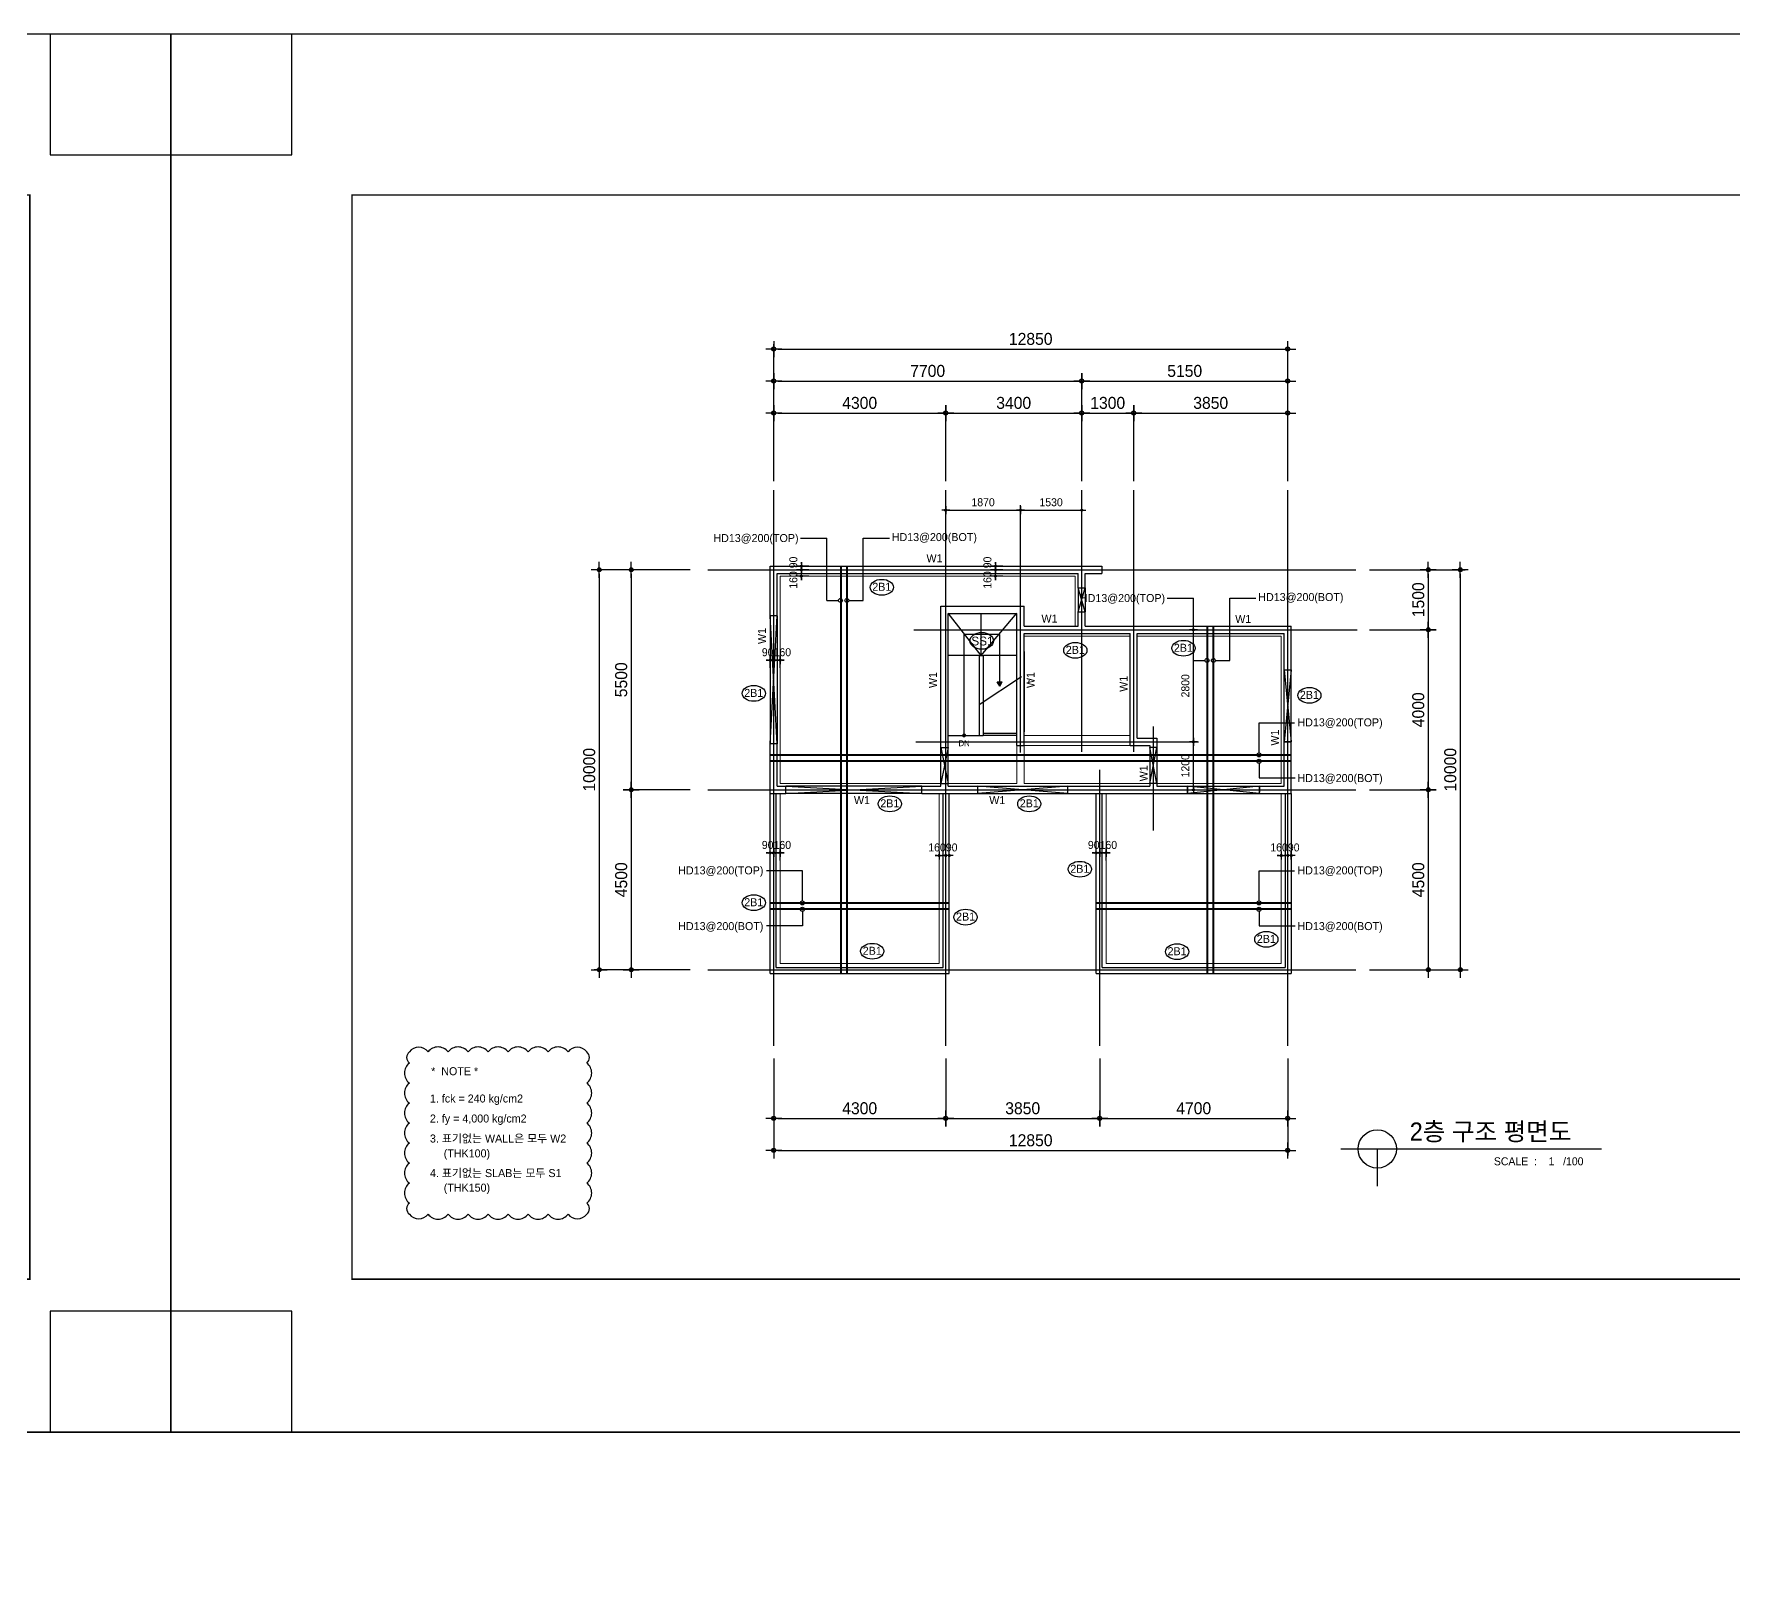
# Model space of a CAD drawing. Header units: millimetres. Extents: x 2237537 to 2823092, y 532110 to 734861.
# Drawn here: x 2398070 to 2440566, y 598528 to 636981 of the extents above; entities that cross this region are included whole.
import ezdxf
from ezdxf.enums import TextEntityAlignment as Align
from ezdxf.lldxf.tags import DXFTag

# ---------------------------------------------------------------- set-up
doc = ezdxf.new("R2010")
doc.units = ezdxf.units.MM
doc.header["$LTSCALE"] = 300
doc.header["$MEASUREMENT"] = 0
doc.layers.get('0').update_dxf_attribs({"lineweight": 0})
for name, color, linetype in [('2', 2, 'Continuous'), ('6', 6, 'Continuous'), ("A'_CWAL", 2, 'Continuous'), ('CEN', 1, 'CEN'), ('COL', 2, 'Continuous'), ('DIM', 7, 'Continuous'), ('ETC', 6, 'Continuous'), ('FORM', 4, 'Continuous'), ('TEX', 3, 'Continuous'), ('TOIL', 6, 'Continuous'), ('TOILET', 6, 'Continuous'), ('WAL', 3, 'Continuous'), ('WID', 4, 'Continuous')]:
    doc.layers.add(name, color=color, linetype=linetype)
doc.styles.add('울릉도', font='Expo M.ttf')
doc.styles.add('주열', font='Dotum.ttf')
doc.styles.add('휴먼세엑스포', font='Dotum.ttf')
tags = doc.linetypes.add('CEN', pattern=[62, 60, -1, 0, -1]).pattern_tags.tags
tags[10:11] = [DXFTag(74, 4), DXFTag(75, 0), DXFTag(340, '0'), DXFTag(46, 1.0), DXFTag(50, 0.0), DXFTag(44, 0.0), DXFTag(45, 0.0)]
tags[8:9] = [DXFTag(74, 4), DXFTag(75, 0), DXFTag(340, '0'), DXFTag(46, 1.0), DXFTag(50, 0.0), DXFTag(44, 0.0), DXFTag(45, 0.0)]
tags[6:7] = [DXFTag(74, 4), DXFTag(75, 0), DXFTag(340, '0'), DXFTag(46, 1.0), DXFTag(50, 0.0), DXFTag(44, 0.0), DXFTag(45, 0.0)]
tags[4:5] = [DXFTag(74, 4), DXFTag(75, 0), DXFTag(340, '0'), DXFTag(46, 1.0), DXFTag(50, 0.0), DXFTag(44, 0.0), DXFTag(45, 0.0)]
tags = doc.linetypes.add('HID', pattern=[2.3, 1.5, -0.8]).pattern_tags.tags
tags[6:7] = [DXFTag(74, 4), DXFTag(75, 0), DXFTag(340, '0'), DXFTag(46, 1.0), DXFTag(50, 0.0), DXFTag(44, 0.0), DXFTag(45, 0.0)]
tags[4:5] = [DXFTag(74, 4), DXFTag(75, 0), DXFTag(340, '0'), DXFTag(46, 1.0), DXFTag(50, 0.0), DXFTag(44, 0.0), DXFTag(45, 0.0)]
doc.dimstyles.new('CPDIM1', dxfattribs={"dimtxt": 3, "dimasz": 1, "dimexe": 1.25, "dimexo": 1, "dimgap": 1, "dimtad": 1, "dimdec": 0, "dimzin": 1, "dimdsep": 46, "dimtxsty": '휴먼세엑스포', "dimblk1": 'Z_DOT', "dimblk2": 'Z_DOT', "dimsah": 1, "dimcen": 2.5, "dimadec": 0, "dimazin": 0, "dimtfac": 1, "dimtdec": 0, "dimtix": 1, "dimtmove": 2, "dimatfit": 3, "dimldrblk": 'Z_DOT', "dimfxl": 1, "dimtolj": 1, "dimtzin": 1, "dimarcsym": 0})

# ---------------------------------------------------------------- blocks, each defined once
blk = doc.blocks.new('Z_DOT')
at = {"layer": 'DIM', "color": 7}
for p, q in [((-2, 0), (2, 0)), ((0, -2), (0, 2))]:
    blk.add_line(p, q, dxfattribs=at)
for radius in [0.5, 0.25]:
    blk.add_circle((0, 0), radius, dxfattribs=at)
blk = doc.blocks.new('*D256')
at = {"layer": 'DEFPOINTS', "color": 0}
for p in [(2424260, 628305), (2416560, 625705), (2424260, 625705)]:
    blk.add_point(p, dxfattribs=at)
at = {"layer": 'DIM', "color": 0, "lineweight": -2}
for p, q in [((2416560, 625805), (2416560, 628430)), ((2416660, 628305), (2424160, 628305)), ((2424260, 625805), (2424260, 628430))]:
    blk.add_line(p, q, dxfattribs=at)
at = {"layer": 'DIM', "color": 0, "lineweight": -2, "xscale": 100, "yscale": 100, "zscale": 100, "rotation": 180}
blk.add_blockref('Z_DOT', (2416560, 628305), dxfattribs=at)
at = {"layer": 'DIM', "color": 0, "lineweight": -2, "xscale": 100, "yscale": 100, "zscale": 100}
blk.add_blockref('Z_DOT', (2424260, 628305), dxfattribs=at)
at = {"layer": 'DIM', "color": 0, "insert": (2420410, 628556), "char_height": 300, "attachment_point": 5, "style": '휴먼세엑스포'}
blk.add_mtext('\\A1;7700', dxfattribs=at)
blk = doc.blocks.new('*D257')
at = {"layer": 'DEFPOINTS', "color": 0}
for p in [(2429410, 629105), (2416560, 625705), (2429410, 625705)]:
    blk.add_point(p, dxfattribs=at)
at = {"layer": 'DIM', "color": 0, "lineweight": -2}
for p, q in [((2416560, 625805), (2416560, 629230)), ((2416660, 629105), (2429310, 629105)), ((2429410, 625805), (2429410, 629230))]:
    blk.add_line(p, q, dxfattribs=at)
at = {"layer": 'DIM', "color": 0, "lineweight": -2, "xscale": 100, "yscale": 100, "zscale": 100, "rotation": 180}
blk.add_blockref('Z_DOT', (2416560, 629105), dxfattribs=at)
at = {"layer": 'DIM', "color": 0, "lineweight": -2, "xscale": 100, "yscale": 100, "zscale": 100}
blk.add_blockref('Z_DOT', (2429410, 629105), dxfattribs=at)
at = {"layer": 'DIM', "color": 0, "insert": (2422985, 629356), "char_height": 300, "attachment_point": 5, "style": '휴먼세엑스포'}
blk.add_mtext('\\A1;12850', dxfattribs=at)
blk = doc.blocks.new('*D258')
at = {"layer": 'DEFPOINTS', "color": 0}
for p in [(2414570, 623585), (2412199, 613585), (2414570, 613585)]:
    blk.add_point(p, dxfattribs=at)
at = {"layer": 'DIM', "color": 0, "lineweight": -2}
for p, q in [((2414470, 623585), (2412074, 623585)), ((2412199, 623485), (2412199, 613685)), ((2414470, 613585), (2412074, 613585))]:
    blk.add_line(p, q, dxfattribs=at)
at = {"layer": 'DIM', "color": 0, "lineweight": -2, "xscale": 100, "yscale": 100, "zscale": 100}
for p, rotation in [((2412199, 623585), 90), ((2412199, 613585), 270)]:
    blk.add_blockref('Z_DOT', p, dxfattribs=dict(at, rotation=rotation))
at = {"layer": 'DIM', "color": 0, "insert": (2411949, 618585), "char_height": 300, "attachment_point": 5, "rotation": 90, "style": '휴먼세엑스포'}
blk.add_mtext('\\A1;10000', dxfattribs=at)
blk = doc.blocks.new('*D259')
at = {"layer": 'DEFPOINTS', "color": 0}
for p in [(2414570, 623585), (2412999, 618085), (2414570, 618085)]:
    blk.add_point(p, dxfattribs=at)
at = {"layer": 'DIM', "color": 0, "lineweight": -2}
for p, q in [((2414470, 623585), (2412874, 623585)), ((2412999, 623485), (2412999, 618185)), ((2414470, 618085), (2412874, 618085))]:
    blk.add_line(p, q, dxfattribs=at)
at = {"layer": 'DIM', "color": 0, "lineweight": -2, "xscale": 100, "yscale": 100, "zscale": 100}
for p, rotation in [((2412999, 623585), 90), ((2412999, 618085), 270)]:
    blk.add_blockref('Z_DOT', p, dxfattribs=dict(at, rotation=rotation))
at = {"layer": 'DIM', "color": 0, "insert": (2412749, 620835), "char_height": 300, "attachment_point": 5, "rotation": 90, "style": '휴먼세엑스포'}
blk.add_mtext('\\A1;5500', dxfattribs=at)
blk = doc.blocks.new('*D260')
at = {"layer": 'DEFPOINTS', "color": 0}
for p in [(2429410, 628305), (2424260, 625705), (2429410, 625705)]:
    blk.add_point(p, dxfattribs=at)
at = {"layer": 'DIM', "color": 0, "lineweight": -2}
for p, q in [((2424260, 625805), (2424260, 628430)), ((2424360, 628305), (2429310, 628305)), ((2429410, 625805), (2429410, 628430))]:
    blk.add_line(p, q, dxfattribs=at)
at = {"layer": 'DIM', "color": 0, "lineweight": -2, "xscale": 100, "yscale": 100, "zscale": 100, "rotation": 180}
blk.add_blockref('Z_DOT', (2424260, 628305), dxfattribs=at)
at = {"layer": 'DIM', "color": 0, "lineweight": -2, "xscale": 100, "yscale": 100, "zscale": 100}
blk.add_blockref('Z_DOT', (2429410, 628305), dxfattribs=at)
at = {"layer": 'DIM', "color": 0, "insert": (2426835, 628556), "char_height": 300, "attachment_point": 5, "style": '휴먼세엑스포'}
blk.add_mtext('\\A1;5150', dxfattribs=at)
blk = doc.blocks.new('*D261')
at = {"layer": 'DEFPOINTS', "color": 0}
for p in [(2414570, 618085), (2412999, 613585), (2414570, 613585)]:
    blk.add_point(p, dxfattribs=at)
at = {"layer": 'DIM', "color": 0, "lineweight": -2}
for p, q in [((2414470, 618085), (2412874, 618085)), ((2412999, 617985), (2412999, 613685)), ((2414470, 613585), (2412874, 613585))]:
    blk.add_line(p, q, dxfattribs=at)
at = {"layer": 'DIM', "color": 0, "lineweight": -2, "xscale": 100, "yscale": 100, "zscale": 100}
for p, rotation in [((2412999, 618085), 90), ((2412999, 613585), 270)]:
    blk.add_blockref('Z_DOT', p, dxfattribs=dict(at, rotation=rotation))
at = {"layer": 'DIM', "color": 0, "insert": (2412749, 615835), "char_height": 300, "attachment_point": 5, "rotation": 90, "style": '휴먼세엑스포'}
blk.add_mtext('\\A1;4500', dxfattribs=at)
blk = doc.blocks.new('*D262')
at = {"layer": 'DEFPOINTS', "color": 0}
for p in [(2431353, 623585), (2431353, 613585), (2433724, 613585)]:
    blk.add_point(p, dxfattribs=at)
at = {"layer": 'DIM', "color": 0, "lineweight": -2}
for p, q in [((2431453, 623585), (2433849, 623585)), ((2433724, 623485), (2433724, 613685)), ((2431453, 613585), (2433849, 613585))]:
    blk.add_line(p, q, dxfattribs=at)
at = {"layer": 'DIM', "color": 0, "lineweight": -2, "xscale": 100, "yscale": 100, "zscale": 100}
for p, rotation in [((2433724, 623585), 90), ((2433724, 613585), 270)]:
    blk.add_blockref('Z_DOT', p, dxfattribs=dict(at, rotation=rotation))
at = {"layer": 'DIM', "color": 0, "insert": (2433474, 618585), "char_height": 300, "attachment_point": 5, "rotation": 90, "style": '휴먼세엑스포'}
blk.add_mtext('\\A1;10000', dxfattribs=at)
blk = doc.blocks.new('*D263')
at = {"layer": 'DEFPOINTS', "color": 0}
for p in [(2431353, 622085), (2431353, 618085), (2432924, 618085)]:
    blk.add_point(p, dxfattribs=at)
at = {"layer": 'DIM', "color": 0, "lineweight": -2}
for p, q in [((2431453, 622085), (2433049, 622085)), ((2432924, 621985), (2432924, 618185)), ((2431453, 618085), (2433049, 618085))]:
    blk.add_line(p, q, dxfattribs=at)
at = {"layer": 'DIM', "color": 0, "lineweight": -2, "xscale": 100, "yscale": 100, "zscale": 100}
for p, rotation in [((2432924, 622085), 90), ((2432924, 618085), 270)]:
    blk.add_blockref('Z_DOT', p, dxfattribs=dict(at, rotation=rotation))
at = {"layer": 'DIM', "color": 0, "insert": (2432674, 620085), "char_height": 300, "attachment_point": 5, "rotation": 90, "style": '휴먼세엑스포'}
blk.add_mtext('\\A1;4000', dxfattribs=at)
blk = doc.blocks.new('*D264')
at = {"layer": 'DEFPOINTS', "color": 0}
for p in [(2431353, 618085), (2431353, 613585), (2432924, 613585)]:
    blk.add_point(p, dxfattribs=at)
at = {"layer": 'DIM', "color": 0, "lineweight": -2}
for p, q in [((2431453, 618085), (2433049, 618085)), ((2432924, 617985), (2432924, 613685)), ((2431453, 613585), (2433049, 613585))]:
    blk.add_line(p, q, dxfattribs=at)
at = {"layer": 'DIM', "color": 0, "lineweight": -2, "xscale": 100, "yscale": 100, "zscale": 100}
for p, rotation in [((2432924, 618085), 90), ((2432924, 613585), 270)]:
    blk.add_blockref('Z_DOT', p, dxfattribs=dict(at, rotation=rotation))
at = {"layer": 'DIM', "color": 0, "insert": (2432674, 615835), "char_height": 300, "attachment_point": 5, "rotation": 90, "style": '휴먼세엑스포'}
blk.add_mtext('\\A1;4500', dxfattribs=at)
blk = doc.blocks.new('*D265')
at = {"layer": 'DEFPOINTS', "color": 0}
for p in [(2416560, 611464), (2420860, 611464), (2420860, 609870)]:
    blk.add_point(p, dxfattribs=at)
at = {"layer": 'DIM', "color": 0, "lineweight": -2}
for p, q in [((2416560, 611364), (2416560, 609745)), ((2420860, 611364), (2420860, 609745)), ((2416660, 609870), (2420760, 609870))]:
    blk.add_line(p, q, dxfattribs=at)
at = {"layer": 'DIM', "color": 0, "lineweight": -2, "xscale": 100, "yscale": 100, "zscale": 100, "rotation": 180}
blk.add_blockref('Z_DOT', (2416560, 609870), dxfattribs=at)
at = {"layer": 'DIM', "color": 0, "lineweight": -2, "xscale": 100, "yscale": 100, "zscale": 100}
blk.add_blockref('Z_DOT', (2420860, 609870), dxfattribs=at)
at = {"layer": 'DIM', "color": 0, "insert": (2418710, 610121), "char_height": 300, "attachment_point": 5, "style": '휴먼세엑스포'}
blk.add_mtext('\\A1;4300', dxfattribs=at)
blk = doc.blocks.new('*D266')
at = {"layer": 'DEFPOINTS', "color": 0}
for p in [(2420860, 611464), (2424710, 611464), (2424710, 609870)]:
    blk.add_point(p, dxfattribs=at)
at = {"layer": 'DIM', "color": 0, "lineweight": -2}
for p, q in [((2420860, 611364), (2420860, 609745)), ((2424710, 611364), (2424710, 609745)), ((2420960, 609870), (2424610, 609870))]:
    blk.add_line(p, q, dxfattribs=at)
at = {"layer": 'DIM', "color": 0, "lineweight": -2, "xscale": 100, "yscale": 100, "zscale": 100, "rotation": 180}
blk.add_blockref('Z_DOT', (2420860, 609870), dxfattribs=at)
at = {"layer": 'DIM', "color": 0, "lineweight": -2, "xscale": 100, "yscale": 100, "zscale": 100}
blk.add_blockref('Z_DOT', (2424710, 609870), dxfattribs=at)
at = {"layer": 'DIM', "color": 0, "insert": (2422785, 610121), "char_height": 300, "attachment_point": 5, "style": '휴먼세엑스포'}
blk.add_mtext('\\A1;3850', dxfattribs=at)
blk = doc.blocks.new('*D267')
at = {"layer": 'DEFPOINTS', "color": 0}
for p in [(2416560, 611464), (2429410, 611464), (2429410, 609070)]:
    blk.add_point(p, dxfattribs=at)
at = {"layer": 'DIM', "color": 0, "lineweight": -2}
for p, q in [((2416560, 611364), (2416560, 608945)), ((2429410, 611364), (2429410, 608945)), ((2416660, 609070), (2429310, 609070))]:
    blk.add_line(p, q, dxfattribs=at)
at = {"layer": 'DIM', "color": 0, "lineweight": -2, "xscale": 100, "yscale": 100, "zscale": 100, "rotation": 180}
blk.add_blockref('Z_DOT', (2416560, 609070), dxfattribs=at)
at = {"layer": 'DIM', "color": 0, "lineweight": -2, "xscale": 100, "yscale": 100, "zscale": 100}
blk.add_blockref('Z_DOT', (2429410, 609070), dxfattribs=at)
at = {"layer": 'DIM', "color": 0, "insert": (2422985, 609321), "char_height": 300, "attachment_point": 5, "style": '휴먼세엑스포'}
blk.add_mtext('\\A1;12850', dxfattribs=at)
blk = doc.blocks.new('*D268')
at = {"layer": 'DEFPOINTS', "color": 0}
for p in [(2424710, 611464), (2429410, 611464), (2429410, 609870)]:
    blk.add_point(p, dxfattribs=at)
at = {"layer": 'DIM', "color": 0, "lineweight": -2}
for p, q in [((2424710, 611364), (2424710, 609745)), ((2429410, 611364), (2429410, 609745)), ((2424810, 609870), (2429310, 609870))]:
    blk.add_line(p, q, dxfattribs=at)
at = {"layer": 'DIM', "color": 0, "lineweight": -2, "xscale": 100, "yscale": 100, "zscale": 100, "rotation": 180}
blk.add_blockref('Z_DOT', (2424710, 609870), dxfattribs=at)
at = {"layer": 'DIM', "color": 0, "lineweight": -2, "xscale": 100, "yscale": 100, "zscale": 100}
blk.add_blockref('Z_DOT', (2429410, 609870), dxfattribs=at)
at = {"layer": 'DIM', "color": 0, "insert": (2427060, 610121), "char_height": 300, "attachment_point": 5, "style": '휴먼세엑스포'}
blk.add_mtext('\\A1;4700', dxfattribs=at)
blk = doc.blocks.new('*D269')
at = {"layer": 'DEFPOINTS', "color": 0}
for p in [(2424260, 625073), (2422730, 624367), (2424260, 624367)]:
    blk.add_point(p, dxfattribs=at)
at = {"layer": 'DIM', "color": 0, "lineweight": -2}
for p, q in [((2422730, 624467), (2422730, 625198)), ((2424260, 624467), (2424260, 625198)), ((2422780, 625073), (2424210, 625073))]:
    blk.add_line(p, q, dxfattribs=at)
at = {"layer": 'DIM', "color": 0, "lineweight": -2, "xscale": 50, "yscale": 50, "zscale": 50, "rotation": 180}
blk.add_blockref('Z_DOT', (2422730, 625073), dxfattribs=at)
at = {"layer": 'DIM', "color": 0, "lineweight": -2, "xscale": 50, "yscale": 50, "zscale": 50}
blk.add_blockref('Z_DOT', (2424260, 625073), dxfattribs=at)
at = {"layer": 'DIM', "color": 0, "insert": (2423495, 625273), "char_height": 200, "attachment_point": 5, "style": '휴먼세엑스포'}
blk.add_mtext('\\A1;1530', dxfattribs=at)
blk = doc.blocks.new('*D270')
at = {"layer": 'DEFPOINTS', "color": 0}
for p in [(2422730, 625073), (2420860, 624367), (2422730, 624367)]:
    blk.add_point(p, dxfattribs=at)
at = {"layer": 'DIM', "color": 0, "lineweight": -2}
for p, q in [((2420860, 624467), (2420860, 625198)), ((2422730, 624467), (2422730, 625198)), ((2420910, 625073), (2422680, 625073))]:
    blk.add_line(p, q, dxfattribs=at)
at = {"layer": 'DIM', "color": 0, "lineweight": -2, "xscale": 50, "yscale": 50, "zscale": 50, "rotation": 180}
blk.add_blockref('Z_DOT', (2420860, 625073), dxfattribs=at)
at = {"layer": 'DIM', "color": 0, "lineweight": -2, "xscale": 50, "yscale": 50, "zscale": 50}
blk.add_blockref('Z_DOT', (2422730, 625073), dxfattribs=at)
at = {"layer": 'DIM', "color": 0, "insert": (2421795, 625273), "char_height": 200, "attachment_point": 5, "style": '휴먼세엑스포'}
blk.add_mtext('\\A1;1870', dxfattribs=at)
blk = doc.blocks.new('*D271')
at = {"layer": 'DEFPOINTS', "color": 0}
for p in [(2420860, 627505), (2416560, 625705), (2420860, 625705)]:
    blk.add_point(p, dxfattribs=at)
at = {"layer": 'DIM', "color": 0, "lineweight": -2}
for p, q in [((2416560, 625805), (2416560, 627630)), ((2416660, 627505), (2420760, 627505)), ((2420860, 625805), (2420860, 627630))]:
    blk.add_line(p, q, dxfattribs=at)
at = {"layer": 'DIM', "color": 0, "lineweight": -2, "xscale": 100, "yscale": 100, "zscale": 100, "rotation": 180}
blk.add_blockref('Z_DOT', (2416560, 627505), dxfattribs=at)
at = {"layer": 'DIM', "color": 0, "lineweight": -2, "xscale": 100, "yscale": 100, "zscale": 100}
blk.add_blockref('Z_DOT', (2420860, 627505), dxfattribs=at)
at = {"layer": 'DIM', "color": 0, "insert": (2418710, 627756), "char_height": 300, "attachment_point": 5, "style": '휴먼세엑스포'}
blk.add_mtext('\\A1;4300', dxfattribs=at)
blk = doc.blocks.new('*D272')
at = {"layer": 'DEFPOINTS', "color": 0}
for p in [(2426346, 622085), (2427051, 622085), (2426346, 619285)]:
    blk.add_point(p, dxfattribs=at)
at = {"layer": 'DIM', "color": 0, "lineweight": -2}
for p, q in [((2426446, 622085), (2427176, 622085)), ((2427051, 619335), (2427051, 622035)), ((2426446, 619285), (2427176, 619285))]:
    blk.add_line(p, q, dxfattribs=at)
at = {"layer": 'DIM', "color": 0, "lineweight": -2, "xscale": 50, "yscale": 50, "zscale": 50}
for p, rotation in [((2427051, 622085), 90), ((2427051, 619285), 270)]:
    blk.add_blockref('Z_DOT', p, dxfattribs=dict(at, rotation=rotation))
at = {"layer": 'DIM', "color": 0, "insert": (2426851, 620685), "char_height": 200, "attachment_point": 5, "rotation": 90, "style": '휴먼세엑스포'}
blk.add_mtext('\\A1;2800', dxfattribs=at)
blk = doc.blocks.new('*D273')
at = {"layer": 'DEFPOINTS', "color": 0}
for p in [(2426346, 619285), (2427051, 619285), (2426346, 618085)]:
    blk.add_point(p, dxfattribs=at)
at = {"layer": 'DIM', "color": 0, "lineweight": -2}
for p, q in [((2426446, 619285), (2427176, 619285)), ((2427051, 618135), (2427051, 619235)), ((2426446, 618085), (2427176, 618085))]:
    blk.add_line(p, q, dxfattribs=at)
at = {"layer": 'DIM', "color": 0, "lineweight": -2, "xscale": 50, "yscale": 50, "zscale": 50}
for p, rotation in [((2427051, 619285), 90), ((2427051, 618085), 270)]:
    blk.add_blockref('Z_DOT', p, dxfattribs=dict(at, rotation=rotation))
at = {"layer": 'DIM', "color": 0, "insert": (2426851, 618685), "char_height": 200, "attachment_point": 5, "rotation": 90, "style": '휴먼세엑스포'}
blk.add_mtext('\\A1;1200', dxfattribs=at)
blk = doc.blocks.new('*D274')
at = {"layer": 'DEFPOINTS', "color": 0}
for p in [(2424260, 627505), (2420860, 625705), (2424260, 625705)]:
    blk.add_point(p, dxfattribs=at)
at = {"layer": 'DIM', "color": 0, "lineweight": -2}
for p, q in [((2420860, 625805), (2420860, 627630)), ((2420960, 627505), (2424160, 627505)), ((2424260, 625805), (2424260, 627630))]:
    blk.add_line(p, q, dxfattribs=at)
at = {"layer": 'DIM', "color": 0, "lineweight": -2, "xscale": 100, "yscale": 100, "zscale": 100, "rotation": 180}
blk.add_blockref('Z_DOT', (2420860, 627505), dxfattribs=at)
at = {"layer": 'DIM', "color": 0, "lineweight": -2, "xscale": 100, "yscale": 100, "zscale": 100}
blk.add_blockref('Z_DOT', (2424260, 627505), dxfattribs=at)
at = {"layer": 'DIM', "color": 0, "insert": (2422560, 627756), "char_height": 300, "attachment_point": 5, "style": '휴먼세엑스포'}
blk.add_mtext('\\A1;3400', dxfattribs=at)
blk = doc.blocks.new('*D275')
at = {"layer": 'DEFPOINTS', "color": 0}
for p in [(2425560, 627505), (2424260, 625705), (2425560, 625705)]:
    blk.add_point(p, dxfattribs=at)
at = {"layer": 'DIM', "color": 0, "lineweight": -2}
for p, q in [((2424260, 625805), (2424260, 627630)), ((2424360, 627505), (2425460, 627505)), ((2425560, 625805), (2425560, 627630))]:
    blk.add_line(p, q, dxfattribs=at)
at = {"layer": 'DIM', "color": 0, "lineweight": -2, "xscale": 100, "yscale": 100, "zscale": 100, "rotation": 180}
blk.add_blockref('Z_DOT', (2424260, 627505), dxfattribs=at)
at = {"layer": 'DIM', "color": 0, "lineweight": -2, "xscale": 100, "yscale": 100, "zscale": 100}
blk.add_blockref('Z_DOT', (2425560, 627505), dxfattribs=at)
at = {"layer": 'DIM', "color": 0, "insert": (2424910, 627756), "char_height": 300, "attachment_point": 5, "style": '휴먼세엑스포'}
blk.add_mtext('\\A1;1300', dxfattribs=at)
blk = doc.blocks.new('*D276')
at = {"layer": 'DEFPOINTS', "color": 0}
for p in [(2429410, 627505), (2425560, 625705), (2429410, 625705)]:
    blk.add_point(p, dxfattribs=at)
at = {"layer": 'DIM', "color": 0, "lineweight": -2}
for p, q in [((2425560, 625805), (2425560, 627630)), ((2425660, 627505), (2429310, 627505)), ((2429410, 625805), (2429410, 627630))]:
    blk.add_line(p, q, dxfattribs=at)
at = {"layer": 'DIM', "color": 0, "lineweight": -2, "xscale": 100, "yscale": 100, "zscale": 100, "rotation": 180}
blk.add_blockref('Z_DOT', (2425560, 627505), dxfattribs=at)
at = {"layer": 'DIM', "color": 0, "lineweight": -2, "xscale": 100, "yscale": 100, "zscale": 100}
blk.add_blockref('Z_DOT', (2429410, 627505), dxfattribs=at)
at = {"layer": 'DIM', "color": 0, "insert": (2427485, 627756), "char_height": 300, "attachment_point": 5, "style": '휴먼세엑스포'}
blk.add_mtext('\\A1;3850', dxfattribs=at)
blk = doc.blocks.new('*D277')
at = {"layer": 'DEFPOINTS', "color": 0}
for p in [(2431353, 623585), (2431353, 622085), (2432924, 622085)]:
    blk.add_point(p, dxfattribs=at)
at = {"layer": 'DIM', "color": 0, "lineweight": -2}
for p, q in [((2431453, 623585), (2433049, 623585)), ((2432924, 623485), (2432924, 622185)), ((2431453, 622085), (2433049, 622085))]:
    blk.add_line(p, q, dxfattribs=at)
at = {"layer": 'DIM', "color": 0, "lineweight": -2, "xscale": 100, "yscale": 100, "zscale": 100}
for p, rotation in [((2432924, 623585), 90), ((2432924, 622085), 270)]:
    blk.add_blockref('Z_DOT', p, dxfattribs=dict(at, rotation=rotation))
at = {"layer": 'DIM', "color": 0, "insert": (2432674, 622835), "char_height": 300, "attachment_point": 5, "rotation": 90, "style": '휴먼세엑스포'}
blk.add_mtext('\\A1;1500', dxfattribs=at)
blk = doc.blocks.new('FORM')
at = {"layer": 'FORM', "flags": 128}
blk.add_lwpolyline([(162564, 26543), (159542, 26543), (159542, 23521), (162564, 23521), (162564, 58478), (159542, 58478), (159542, 55456), (162564, 55456), (162564, 58478), (115719, 58478), (115719, 55456), (118742, 55456), (118742, 58478), (115719, 58478), (115719, 23521), (118742, 23521), (118742, 26543), (115719, 26543), (115719, 23521), (162564, 23521)], dxfattribs=at)
at = {"layer": 'FORM', "const_width": 37.8}
blk.add_lwpolyline([(120245, 27347), (120245, 54452), (159038, 54452), (159038, 27347)], close=True, dxfattribs=at)

msp = doc.modelspace()

# ---------------------------------------------------------------- hatches: boundary and pattern name
at = {"layer": '6', "ltscale": 10000}
h = msp.add_hatch(color=256, dxfattribs=at)
h.paths.add_polyline_path([(2422209.7, 620673), (2422209.7, 620787.3), (2422273.7, 620787.3)])
h.paths.add_polyline_path([(2422145.6, 620787.3), (2422209.7, 620787.3), (2422209.7, 620673)])

# ---------------------------------------------------------------- linework, layer by layer
at = {"linetype": 'HID', "ltscale": 0.3}
for p, q in [((2416719.7, 623424.7), (2424099.7, 623424.7)), ((2416719.7, 618244.7), (2416719.7, 623424.7)), ((2424099.7, 622174.7), (2424099.7, 623424.7)), ((2422819.7, 621924.7), (2425469.7, 621924.7)), ((2425649.7, 621924.7), (2429249.7, 621924.7)), ((2429249.7, 618244.7), (2429249.7, 621924.7)), ((2422639.7, 619194.7), (2422639.7, 618244.7)), ((2425469.7, 619444.7), (2422819.7, 619444.7)), ((2422819.7, 619194.7), (2422819.7, 618244.7)), ((2425469.7, 619194.7), (2422819.7, 619194.7)), ((2416719.7, 618244.7), (2422639.7, 618244.7)), ((2416719.7, 613744.7), (2416719.7, 617994.7)), ((2420699.7, 613744.7), (2420699.7, 617994.7)), ((2422819.7, 618244.7), (2429249.7, 618244.7)), ((2424869.7, 613744.7), (2424869.7, 617994.7)), ((2429249.7, 613744.7), (2429249.7, 617994.7)), ((2416719.7, 613744.7), (2420699.7, 613744.7)), ((2424869.7, 613744.7), (2429249.7, 613744.7))]:
    msp.add_line(p, q, dxfattribs=at)
at = {"ltscale": 10000, "const_width": 50}
msp.add_lwpolyline([(2421344.7, 619444.7, -1), (2421294.7, 619444.7, -1)], format="xyb", close=True, dxfattribs=at)
at = {"layer": '2'}
for p, q in [((2424759.7, 623674.7), (2424759.7, 623494.7)), ((2430735.6, 609105.3), (2437251.3, 609105.3)), ((2431647.1, 609105.3), (2431647.1, 608173.8))]:
    msp.add_line(p, q, dxfattribs=at)
msp.add_circle((2431647.1, 609105.3), 479.1, dxfattribs=at)
at = {"layer": '6'}
for p, q in [((2424169.7, 623134.7), (2424169.7, 622534.7)), ((2424169.7, 622534.7), (2424349.7, 623134.7)), ((2424349.7, 622534.7), (2424169.7, 623134.7)), ((2424349.7, 623134.7), (2424349.7, 622534.7)), ((2416649.7, 619234.7), (2416469.7, 622434.7)), ((2416469.7, 622434.7), (2416469.7, 619234.7)), ((2416469.7, 619234.7), (2416649.7, 622434.7)), ((2416649.7, 622434.7), (2416649.7, 619234.7)), ((2421749.7, 621444.7), (2420919.7, 622500.2)), ((2421749.7, 621444.7), (2422639.7, 622498.4)), ((2429319.7, 619284.7), (2429319.7, 621084.7)), ((2429319.7, 621084.7), (2429499.7, 619284.7)), ((2429499.7, 621084.7), (2429319.7, 619284.7)), ((2429499.7, 619284.7), (2429499.7, 621084.7)), ((2420739.7, 618244.2), (2420739.7, 619144.2)), ((2420739.7, 619144.2), (2420919.7, 618244.2)), ((2420919.7, 619144.2), (2420739.7, 618244.2)), ((2420919.7, 618244.2), (2420919.7, 619144.2)), ((2425959.7, 619144.2), (2425959.7, 618244.2)), ((2425959.7, 618244.2), (2426139.7, 619144.2)), ((2426139.7, 618244.2), (2425959.7, 619144.2)), ((2426139.7, 619144.2), (2426139.7, 618244.2)), ((2420259.7, 618174.7), (2416859.7, 618174.7)), ((2416859.7, 618174.7), (2420259.7, 617994.7)), ((2416859.7, 617994.7), (2420259.7, 618174.7)), ((2420259.7, 617994.7), (2416859.7, 617994.7)), ((2421659.7, 618174.7), (2423909.7, 618174.7)), ((2423909.7, 618174.7), (2421659.7, 617994.7)), ((2423909.7, 617994.7), (2421659.7, 618174.7)), ((2421659.7, 617994.7), (2423909.7, 617994.7)), ((2426904.7, 618174.7), (2428704.7, 618174.7)), ((2428704.7, 618174.7), (2426904.7, 617994.7)), ((2428704.7, 617994.7), (2426904.7, 618174.7)), ((2426904.7, 617994.7), (2428704.7, 617994.7))]:
    msp.add_line(p, q, dxfattribs=at)
at = {"layer": '6', "ltscale": 10000}
for p, q in [((2421749.7, 621444.7), (2421749.7, 622474.7)), ((2421319.7, 619444.7), (2421319.7, 621969.7)), ((2422209.7, 621969.7), (2421319.7, 621969.7)), ((2422209.7, 620673), (2422209.7, 621969.7)), ((2421699.7, 621444.7), (2420919.7, 621444.7)), ((2422639.7, 621444.7), (2421799.7, 621444.7)), ((2421699.7, 620216.9), (2422757.8, 620920.2)), ((2422209.7, 620673), (2422145.6, 620787.3)), ((2422145.6, 620787.3), (2422273.7, 620787.3)), ((2422209.7, 620673), (2422273.7, 620787.3)), ((2420939.7, 619444.7), (2421699.7, 619444.7)), ((2422639.7, 619494.7), (2421799.7, 619494.7)), ((2422639.7, 619444.7), (2421799.7, 619444.7))]:
    msp.add_line(p, q, dxfattribs=at)
at = {"layer": '6'}
msp.add_ellipse((2421759.9, 621809.5), major_axis=(-291.2, 0), ratio=0.7209302, dxfattribs=at)
at = {"layer": "A'_CWAL"}
for p, q in [((2416469.7, 623674.7), (2424759.7, 623674.7)), ((2416469.7, 622434.7), (2416469.7, 623674.7)), ((2416649.7, 623494.7), (2424169.7, 623494.7)), ((2416649.7, 622434.7), (2416649.7, 623494.7)), ((2424169.7, 623134.7), (2424169.7, 623494.7)), ((2424349.7, 623494.7), (2424759.7, 623494.7)), ((2424349.7, 623134.7), (2424349.7, 623494.7)), ((2424169.7, 623134.7), (2424349.7, 623134.7)), ((2420739.7, 619144.2), (2420739.7, 622674.7)), ((2420739.7, 622674.7), (2422819.7, 622674.7)), ((2422819.7, 622174.7), (2422819.7, 622674.7)), ((2416649.7, 622434.7), (2416469.7, 622434.7)), ((2420919.7, 622494.7), (2422639.7, 622494.7)), ((2420919.7, 619144.2), (2420919.7, 622494.7)), ((2422639.7, 619194.7), (2422639.7, 622494.7)), ((2422819.7, 622174.7), (2424169.7, 622174.7)), ((2424169.7, 622534.7), (2424349.7, 622534.7)), ((2424169.7, 622174.7), (2424169.7, 622534.7)), ((2424349.7, 622174.7), (2424349.7, 622534.7)), ((2424349.7, 622174.7), (2429499.7, 622174.7)), ((2429499.7, 621084.7), (2429499.7, 622174.7)), ((2422819.7, 621994.7), (2425469.7, 621994.7)), ((2422819.7, 619194.7), (2422819.7, 621994.7)), ((2425469.7, 619194.7), (2425469.7, 621994.7)), ((2425649.7, 619374.7), (2425649.7, 621994.7)), ((2425649.7, 621994.7), (2429319.7, 621994.7)), ((2429319.7, 621084.7), (2429319.7, 621994.7)), ((2421699.7, 621444.7), (2421699.7, 619444.7)), ((2421699.7, 621444.7), (2421799.7, 621444.7)), ((2421799.7, 621444.7), (2421799.7, 619444.7)), ((2422819.7, 621544.7), (2422819.7, 619534.7)), ((2422819.7, 619444.7), (2422819.7, 621544.7)), ((2429319.7, 621084.7), (2429499.7, 621084.7)), ((2416469.7, 617994.7), (2416469.7, 619234.7)), ((2416649.7, 619234.7), (2416469.7, 619234.7)), ((2416649.7, 618174.7), (2416649.7, 619234.7)), ((2421699.7, 619444.7), (2421799.7, 619444.7)), ((2422639.7, 619194.7), (2422819.7, 619194.7)), ((2425469.7, 619194.7), (2425959.7, 619194.7)), ((2425649.7, 619374.7), (2426139.7, 619374.7)), ((2425959.7, 619194.7), (2425959.7, 619144.2)), ((2426139.7, 619374.7), (2426139.7, 619144.2)), ((2429319.7, 618174.7), (2429319.7, 619284.7)), ((2429499.7, 619284.7), (2429319.7, 619284.7)), ((2429499.7, 617994.7), (2429499.7, 619284.7)), ((2416469.7, 617994.7), (2416859.7, 617994.7)), ((2416649.7, 618174.7), (2416859.7, 618174.7)), ((2416859.7, 617994.7), (2416859.7, 618174.7)), ((2420259.7, 617994.7), (2420259.7, 618174.7)), ((2420259.7, 618174.7), (2420739.7, 618174.7)), ((2420259.7, 617994.7), (2421659.7, 617994.7)), ((2420739.7, 618174.7), (2420739.7, 618244.2)), ((2420919.7, 618174.7), (2420919.7, 618244.2)), ((2420919.7, 618174.7), (2421659.7, 618174.7)), ((2421659.7, 617994.7), (2421659.7, 618174.7)), ((2423909.7, 617994.7), (2423909.7, 618174.7)), ((2423909.7, 618174.7), (2425959.7, 618174.7)), ((2423909.7, 617994.7), (2426904.7, 617994.7)), ((2425959.7, 618244.2), (2425959.7, 618174.7)), ((2426139.7, 618244.2), (2426139.7, 618174.7)), ((2426139.7, 618174.7), (2426904.7, 618174.7)), ((2426904.7, 617974.7), (2426904.7, 618174.7)), ((2428704.7, 617994.7), (2428704.7, 618174.7)), ((2428704.7, 618174.7), (2429319.7, 618174.7)), ((2428704.7, 617994.7), (2429499.7, 617994.7))]:
    msp.add_line(p, q, dxfattribs=at)
at = {"layer": 'CEN'}
for p, q in [((2416559.7, 611683.4), (2416559.7, 625576.9)), ((2420859.7, 617554.8), (2420859.7, 625576.9)), ((2424259.7, 619030.1), (2424259.7, 625576.9)), ((2424259.7, 621777.8), (2424259.7, 625576.9)), ((2425559.7, 619030.1), (2425559.7, 625576.9)), ((2429409.7, 611683.4), (2429409.7, 625576.9)), ((2422729.7, 619021.2), (2422729.7, 624467.5)), ((2414913.4, 623584.7), (2431111.7, 623584.7)), ((2420059.2, 622084.7), (2431147.5, 622084.7)), ((2426049.7, 619664.7), (2426049.7, 617067.8)), ((2420112.1, 619284.7), (2426587.1, 619284.7)), ((2420859.7, 611683.4), (2420859.7, 618579.9)), ((2424709.7, 611683.4), (2424709.7, 618579.9)), ((2414913.4, 618084.7), (2431111.7, 618084.7)), ((2414913.4, 613584.7), (2431111.7, 613584.7))]:
    msp.add_line(p, q, dxfattribs=at)
at = {"layer": 'COL', "ltscale": 10000}
for p, q in [((2420739.7, 619144.2), (2420919.7, 619144.2)), ((2426139.7, 619144.2), (2425959.7, 619144.2)), ((2420739.7, 618244.2), (2420919.7, 618244.2)), ((2426139.7, 618244.2), (2425959.7, 618244.2))]:
    msp.add_line(p, q, dxfattribs=at)
at = {"layer": 'COL', "const_width": 50}
for points in [[(2418239.4, 613494.7), (2418239.4, 623674.7)], [(2427402.4, 613494.7), (2427402.4, 622174.7)], [(2416469.7, 618957.9), (2429499.7, 618957.9)], [(2416469.7, 615256.9), (2420949.7, 615256.9)], [(2424619.7, 615256.9), (2429499.7, 615256.9)]]:
    msp.add_lwpolyline(points, dxfattribs=at)
at = {"layer": 'COL', "linetype": 'HID', "const_width": 50}
for points in [[(2418389.4, 613494.7), (2418389.4, 623674.7)], [(2427552.4, 613494.7), (2427552.4, 622174.7)], [(2416469.7, 618807.9), (2429499.7, 618807.9)], [(2416469.7, 615106.9), (2420949.7, 615106.9)], [(2424619.7, 615106.9), (2429499.7, 615106.9)]]:
    msp.add_lwpolyline(points, dxfattribs=at)
at = {"layer": 'DIM'}
for p, q in [((2417438, 623674.7), (2417127, 623674.7)), ((2417438, 623584.7), (2417127, 623584.7)), ((2417438, 623584.7), (2417127, 623584.7)), ((2417438, 623424.7), (2417127, 623424.7)), ((2417252, 623724.7), (2417252, 623774.7)), ((2417252, 623634.7), (2417252, 623684.7)), ((2417252, 623584.7), (2417252, 623674.7)), ((2417252, 623424.7), (2417252, 623584.7)), ((2417252, 623534.7), (2417252, 623484.7)), ((2422290, 623674.7), (2421979, 623674.7)), ((2422290, 623584.7), (2421979, 623584.7)), ((2422290, 623584.7), (2421979, 623584.7)), ((2422290, 623424.7), (2421979, 623424.7)), ((2422104, 623724.7), (2422104, 623774.7)), ((2422104, 623634.7), (2422104, 623684.7)), ((2422104, 623584.7), (2422104, 623674.7)), ((2422104, 623424.7), (2422104, 623584.7)), ((2422104, 623534.7), (2422104, 623484.7)), ((2417252, 623374.7), (2417252, 623324.7)), ((2422104, 623374.7), (2422104, 623324.7)), ((2416419.7, 621322.7), (2416369.7, 621322.7)), ((2416509.7, 621322.7), (2416459.7, 621322.7)), ((2416469.7, 621136.7), (2416469.7, 621447.7)), ((2416469.7, 621322.7), (2416559.7, 621322.7)), ((2416559.7, 621136.7), (2416559.7, 621447.7)), ((2416559.7, 621136.7), (2416559.7, 621447.7)), ((2416559.7, 621322.7), (2416719.7, 621322.7)), ((2416609.7, 621322.7), (2416659.7, 621322.7)), ((2416719.7, 621136.7), (2416719.7, 621447.7)), ((2416769.7, 621322.7), (2416819.7, 621322.7)), ((2416469.7, 616318.7), (2416469.7, 616629.7)), ((2416559.7, 616318.7), (2416559.7, 616629.7)), ((2416559.7, 616318.7), (2416559.7, 616629.7)), ((2416719.7, 616318.7), (2416719.7, 616629.7)), ((2424619.7, 616318.7), (2424619.7, 616629.7)), ((2424709.7, 616318.7), (2424709.7, 616629.7)), ((2424709.7, 616318.7), (2424709.7, 616629.7)), ((2424869.7, 616318.7), (2424869.7, 616629.7)), ((2416419.7, 616504.7), (2416369.7, 616504.7)), ((2416509.7, 616504.7), (2416459.7, 616504.7)), ((2416469.7, 616504.7), (2416559.7, 616504.7)), ((2416559.7, 616504.7), (2416719.7, 616504.7)), ((2416609.7, 616504.7), (2416659.7, 616504.7)), ((2416769.7, 616504.7), (2416819.7, 616504.7)), ((2420649.7, 616442.3), (2420599.7, 616442.3)), ((2424569.7, 616504.7), (2424519.7, 616504.7)), ((2424659.7, 616504.7), (2424609.7, 616504.7)), ((2424619.7, 616504.7), (2424709.7, 616504.7)), ((2424709.7, 616504.7), (2424869.7, 616504.7)), ((2424759.7, 616504.7), (2424809.7, 616504.7)), ((2424919.7, 616504.7), (2424969.7, 616504.7)), ((2429199.7, 616442.3), (2429149.7, 616442.3))]:
    msp.add_line(p, q, dxfattribs=at)
at = {"layer": 'ETC'}
for p, q in [((2417231.3, 624375.2), (2417889.5, 624375.2)), ((2417889.5, 622817.9), (2417889.5, 624375.2)), ((2418799.5, 622817.9), (2418799.5, 624375.2)), ((2418799.5, 624375.2), (2419451.6, 624375.2)), ((2417889.5, 622817.9), (2418179.5, 622817.9)), ((2418439.5, 622817.9), (2418799.5, 622817.9)), ((2426394.3, 622875.2), (2427052.5, 622875.2)), ((2427052.5, 621317.9), (2427052.5, 622875.2)), ((2427962.5, 621317.9), (2427962.5, 622875.2)), ((2427962.5, 622875.2), (2428614.6, 622875.2)), ((2427052.5, 621317.9), (2427342.5, 621317.9)), ((2427602.5, 621317.9), (2427962.5, 621317.9)), ((2428693.1, 619007.9), (2428693.1, 619761.9)), ((2428693.1, 619761.9), (2429583, 619761.9)), ((2428693.1, 618747.9), (2428693.1, 618387.9)), ((2428693.1, 618387.9), (2429593, 618387.9)), ((2417276.3, 616060.9), (2416376.3, 616060.9)), ((2417276.3, 615306.9), (2417276.3, 616060.9)), ((2428693.1, 615306.9), (2428693.1, 616060.9)), ((2428693.1, 616060.9), (2429583, 616060.9)), ((2417276.3, 615046.9), (2417276.3, 614686.9)), ((2428693.1, 615046.9), (2428693.1, 614686.9)), ((2417276.3, 614686.9), (2416376.3, 614686.9)), ((2428693.1, 614686.9), (2429593, 614686.9))]:
    msp.add_line(p, q, dxfattribs=at)
msp.add_lwpolyline([(2407453.7, 607475.6, 0.5), (2407919.9, 607475.6, 0.5), (2408419.9, 607475.6, 0.5), (2408919.9, 607475.6, 0.5), (2409419.9, 607475.6, 0.5), (2409919.9, 607475.6, 0.5), (2410419.9, 607475.6, 0.5), (2410919.9, 607475.6, 0.5), (2411419.9, 607475.6, 0.5), (2411886, 607475.6, 0.5), (2411886, 607475.6, 0.5), (2411886, 607753, 0.5), (2411886, 608253, 0.5), (2411886, 608753, 0.5), (2411886, 609253, 0.5), (2411886, 609753, 0.5), (2411886, 610253, 0.5), (2411886, 610753, 0.5), (2411886, 611253, 0.5), (2411886, 611530.3, 0.5), (2411886, 611530.3, 0.5), (2411419.9, 611530.3, 0.5), (2410919.9, 611530.3, 0.5), (2410419.9, 611530.3, 0.5), (2409919.9, 611530.3, 0.5), (2409419.9, 611530.3, 0.5), (2408919.9, 611530.3, 0.5), (2408419.9, 611530.3, 0.5), (2407919.9, 611530.3, 0.5), (2407453.7, 611530.3, 0.5), (2407453.7, 611530.3, 0.5), (2407453.7, 611253, 0.5), (2407453.7, 610753, 0.5), (2407453.7, 610253, 0.5), (2407453.7, 609753, 0.5), (2407453.7, 609253, 0.5), (2407453.7, 608753, 0.5), (2407453.7, 608253, 0.5), (2407453.7, 607753, 0.5), (2407453.7, 607475.6, 0.5)], format="xyb", close=True, dxfattribs=at)
for centre in [(2418229.5, 622817.9), (2418389.5, 622817.9), (2427392.5, 621317.9), (2427552.5, 621317.9), (2428693.1, 618957.9), (2428693.1, 618797.9), (2417276.3, 615256.9), (2417276.3, 615096.9), (2428693.1, 615256.9), (2428693.1, 615096.9)]:
    msp.add_circle(centre, 50, dxfattribs=at)
at = {"layer": 'TOILET', "ltscale": 20}
msp.add_line((2422940.1, 620788.3), (2422940.1, 620803.9), dxfattribs=at)
msp.add_arc((2422950.1, 620803.9), 10, 90, 180, dxfattribs=at)
at = {"layer": 'WAL'}
for p, q in [((2429319.7, 619284.7), (2429469.7, 619284.7)), ((2426904.7, 618174.7), (2426904.7, 618024.7)), ((2428704.7, 618174.7), (2428704.7, 618024.7))]:
    msp.add_line(p, q, dxfattribs=at)
at = {"layer": 'WID'}
for p, q in [((2416469.7, 613494.7), (2416469.7, 617994.7)), ((2416619.7, 613644.7), (2416619.7, 617994.7)), ((2420799.7, 613644.7), (2420799.7, 617994.7)), ((2420949.7, 613494.7), (2420949.7, 617994.7)), ((2424619.7, 613494.7), (2424619.7, 617994.7)), ((2424769.7, 613644.7), (2424769.7, 617994.7)), ((2429349.7, 617994.7), (2429349.7, 613644.7)), ((2429499.7, 617994.7), (2429499.7, 613494.7)), ((2416619.7, 613644.7), (2420799.7, 613644.7)), ((2424769.7, 613644.7), (2429349.7, 613644.7)), ((2416469.7, 613494.7), (2420949.7, 613494.7)), ((2424619.7, 613494.7), (2429499.7, 613494.7))]:
    msp.add_line(p, q, dxfattribs=at)
for centre in [(2419263, 623148.4), (2424100, 621571.4), (2426802, 621623.4), (2416062, 620494.9), (2429951, 620446.4), (2419463, 617733.9), (2422949, 617733.9), (2424213, 616098.4), (2416062, 615261.9), (2421357, 614901.9), (2428875, 614345.9), (2419024, 614047.9), (2426644, 614036.9)]:
    msp.add_ellipse(centre, major_axis=(-290, 0), ratio=0.6810345, dxfattribs=at)

# ---------------------------------------------------------------- block references
for p in [(2238928.4, 578502.8), (2285772.9, 578502.8)]:
    msp.add_blockref('FORM', p)
at = {"xscale": 2, "yscale": 2, "zscale": 2}
msp.add_blockref('FORM', (2123209.1, 485067.7), dxfattribs=at)
at = {"layer": 'DIM', "yscale": 50, "zscale": 50}
for p, xscale, rotation in [((2417252, 623674.7), 50, 270), ((2417252, 623584.7), 50, 270), ((2417252, 623584.7), 50, 90), ((2417252, 623424.7), 50, 90), ((2422104, 623674.7), 50, 270), ((2422104, 623584.7), 50, 270), ((2422104, 623584.7), 50, 90), ((2422104, 623424.7), 50, 90), ((2416559.7, 621322.7), 50, 180), ((2416719.7, 621322.7), 50, 180), ((2416559.7, 616504.7), 50, 180), ((2416719.7, 616504.7), 50, 180), ((2420699.7, 616442.3), -50, 180), ((2424709.7, 616504.7), 50, 180), ((2424869.7, 616504.7), 50, 180), ((2429249.7, 616442.3), -50, 180)]:
    msp.add_blockref('Z_DOT', p, dxfattribs=dict(at, xscale=xscale, rotation=rotation))
for p, xscale in [((2416469.7, 621322.7), 50), ((2416559.7, 621322.7), 50), ((2416469.7, 616504.7), 50), ((2416559.7, 616504.7), 50), ((2420859.7, 616442.3), -50), ((2420949.7, 616442.3), -50), ((2424619.7, 616504.7), 50), ((2424709.7, 616504.7), 50), ((2429409.7, 616442.3), -50), ((2429499.7, 616442.3), -50)]:
    msp.add_blockref('Z_DOT', p, dxfattribs=dict(at, xscale=xscale))

# ---------------------------------------------------------------- texts
at = {"layer": '2', "style": '휴먼세엑스포'}
for s, height, p in [('2층 구조 평면도', 450, (2432458.6, 609541.5)), ('SCALE  :    1   /100', 200, (2434563.2, 608796.4))]:
    msp.add_text(s, height=height, dxfattribs=at).set_placement(p, align=Align.MIDDLE_LEFT)
at = {"layer": 'DIM', "char_height": 200, "attachment_point": 5, "rotation": 90, "style": '휴먼세엑스포'}
for s, insert in [('\\A1;90', (2417051.9, 623768.7)), ('\\A1;90', (2421903.9, 623768.7)), ('\\A1;160', (2417051.9, 623330.7)), ('\\A1;160', (2421903.9, 623330.7))]:
    msp.add_mtext(s, dxfattribs=dict(at, insert=insert))
at = {"layer": 'DIM', "char_height": 200, "attachment_point": 5, "style": '휴먼세엑스포'}
for s, insert in [('\\A1;90', (2416409.7, 621522.9)), ('\\A1;160', (2416776.6, 621522.9)), ('\\A1;90', (2416409.7, 616704.9)), ('\\A1;160', (2416776.6, 616704.9)), ('\\A1;160', (2420642.8, 616642.4)), ('\\A1;90', (2421009.7, 616642.4)), ('\\A1;90', (2424559.7, 616704.9)), ('\\A1;160', (2424926.6, 616704.9)), ('\\A1;160', (2429192.8, 616642.4)), ('\\A1;90', (2429559.7, 616642.4))]:
    msp.add_mtext(s, dxfattribs=dict(at, insert=insert))
at = {"layer": 'TEX'}
for s, height, style, p in [('HD13@200(TOP)', 200, '울릉도', (2415051.9, 624278.8)), ('HD13@200(BOT)', 200, '울릉도', (2419510.8, 624303.5)), ('HD13@200(BOT)', 200, '울릉도', (2428673.8, 622803.5)), ('HD13@200(TOP)', 200, '울릉도', (2424214.9, 622778.8)), ('HD13@200(TOP)', 200, '울릉도', (2429653, 619670.9)), ('DN', 150.11, '주열', (2421178.8, 619174.5)), ('HD13@200(BOT)', 200, '울릉도', (2429653, 618277.9)), ('HD13@200(TOP)', 200, '울릉도', (2414173.3, 615969.9)), ('HD13@200(TOP)', 200, '울릉도', (2429653, 615969.9)), ('HD13@200(BOT)', 200, '울릉도', (2414173.3, 614576.9)), ('HD13@200(BOT)', 200, '울릉도', (2429653, 614576.9)), ('1. fck = 240 kg/cm2', 200, '울릉도', (2407967.4, 610266.4)), ('2. fy = 4,000 kg/cm2', 200, '울릉도', (2407967.4, 609766.4)), ('3. 표기없는 WALL은 모두 W2', 200, '울릉도', (2407967.4, 609266.4)), ('(THK100)', 200, '울릉도', (2408311.9, 608894.7)), ('4. 표기없는 SLAB는 모두 S1', 200, '울릉도', (2407967.4, 608401.9)), ('(THK150)', 200, '울릉도', (2408311.9, 608037.4))]:
    msp.add_text(s, height=height, dxfattribs=dict(at, style=style)).set_placement(p)
at = {"layer": 'TEX', "style": '울릉도'}
for s, p in [('W1', (2420580, 623872.8)), ('2B1', (2419263, 623161.8)), ('W1', (2423454, 622363.8)), ('W1', (2428298, 622354.8)), ('2B1', (2426802, 621636.8)), ('2B1', (2424100, 621584.8)), ('2B1', (2416062, 620508.3)), ('2B1', (2429951, 620459.8)), ('W1', (2418767.4, 617825.8)), ('W1', (2422149, 617825.8)), ('2B1', (2419463, 617747.3)), ('2B1', (2422949, 617747.3)), ('2B1', (2424213, 616111.8)), ('2B1', (2416062, 615275.3)), ('2B1', (2421357, 614915.3)), ('2B1', (2419024, 614061.3)), ('2B1', (2426644, 614050.3)), ('2B1', (2428875, 614359.3)), ('*  NOTE *', (2408584.4, 611048.7))]:
    msp.add_text(s, height=200, dxfattribs=at).set_placement(p, align=Align.MIDDLE)
for p in [(2416266.6, 621929.9), (2420539.6, 620828.9), (2422982.6, 620828.9), (2425305.6, 620734.9), (2429087.6, 619389.9), (2425807.6, 618496.9)]:
    msp.add_text('W1', height=200, rotation=90, dxfattribs=at).set_placement(p, align=Align.MIDDLE)
at = {"layer": 'TOIL', "color": 3, "style": '울릉도'}
msp.add_text('SS1', height=220, dxfattribs=at).set_placement((2421778.6, 621804.4), align=Align.MIDDLE)

# ---------------------------------------------------------------- dimensions: what is measured, and where the dimension line sits
at = {"layer": 'DIM'}
for base, p1, p2, override, picture, middle in [((2429409.7, 629105.3), (2416559.7, 625705.3), (2429409.7, 625705.3), {"dimscale": 100}, '*D257', (2422984.7, 629355.5)), ((2424259.7, 628305.3), (2416559.7, 625705.3), (2424259.7, 625705.3), {"dimscale": 100}, '*D256', (2420409.7, 628555.5)), ((2429409.7, 628305.3), (2424259.7, 625705.3), (2429409.7, 625705.3), {"dimscale": 100}, '*D260', (2426834.7, 628555.5)), ((2420859.7, 627505.3), (2416559.7, 625705.3), (2420859.7, 625705.3), {"dimscale": 100}, '*D271', (2418709.7, 627755.5)), ((2424259.7, 627505.3), (2420859.7, 625705.3), (2424259.7, 625705.3), {"dimscale": 100}, '*D274', (2422559.7, 627755.5)), ((2425559.7, 627505.3), (2424259.7, 625705.3), (2425559.7, 625705.3), {"dimscale": 100}, '*D275', (2424909.7, 627755.5)), ((2429409.7, 627505.3), (2425559.7, 625705.3), (2429409.7, 625705.3), {"dimscale": 100}, '*D276', (2427484.7, 627755.5)), ((2422729.7, 625072.7), (2420859.7, 624367.2), (2422729.7, 624367.2), {"dimscale": 100, "dimtxt": 2, "dimasz": 0.5}, '*D270', (2421794.7, 625272.8)), ((2424259.7, 625072.7), (2422729.7, 624367.2), (2424259.7, 624367.2), {"dimscale": 100, "dimtxt": 2, "dimasz": 0.5}, '*D269', (2423494.7, 625272.8)), ((2420859.7, 609870.3), (2416559.7, 611464.2), (2420859.7, 611464.2), {"dimscale": 100}, '*D265', (2418709.7, 610120.6)), ((2429409.7, 609070.3), (2416559.7, 611464.2), (2429409.7, 611464.2), {"dimscale": 100}, '*D267', (2422984.7, 609320.6)), ((2424709.7, 609870.3), (2420859.7, 611464.2), (2424709.7, 611464.2), {"dimscale": 100}, '*D266', (2422784.7, 610120.6)), ((2429409.7, 609870.3), (2424709.7, 611464.2), (2429409.7, 611464.2), {"dimscale": 100}, '*D268', (2427059.7, 610120.6))]:
    dim = msp.add_linear_dim(base=base, p1=p1, p2=p2, dimstyle='CPDIM1', override=override, dxfattribs=at)
    dim.commit()
    dim.dimension.update_dxf_attribs({"geometry": picture, "text_midpoint": middle})
for base, p1, p2, override, picture, middle in [((2412199.1, 613584.7), (2414570, 623584.7), (2414570, 613584.7), {"dimscale": 100}, '*D258', (2411948.9, 618584.7)), ((2412999.1, 618084.7), (2414570, 623584.7), (2414570, 618084.7), {"dimscale": 100}, '*D259', (2412748.9, 620834.7)), ((2433723.9, 613584.7), (2431353, 623584.7), (2431353, 613584.7), {"dimscale": 100}, '*D262', (2433473.7, 618584.7)), ((2432923.9, 622084.7), (2431353, 623584.7), (2431353, 622084.7), {"dimscale": 100}, '*D277', (2432673.7, 622834.7)), ((2427051.3, 622084.7), (2426345.8, 619284.7), (2426345.8, 622084.7), {"dimscale": 100, "dimtxt": 2, "dimasz": 0.5}, '*D272', (2426851.2, 620684.7)), ((2432923.9, 618084.7), (2431353, 622084.7), (2431353, 618084.7), {"dimscale": 100}, '*D263', (2432673.7, 620084.7)), ((2427051.3, 619284.7), (2426345.8, 618084.7), (2426345.8, 619284.7), {"dimscale": 100, "dimtxt": 2, "dimasz": 0.5}, '*D273', (2426851.2, 618684.7)), ((2412999.1, 613584.7), (2414570, 618084.7), (2414570, 613584.7), {"dimscale": 100}, '*D261', (2412748.9, 615834.7)), ((2432923.9, 613584.7), (2431353, 618084.7), (2431353, 613584.7), {"dimscale": 100}, '*D264', (2432673.7, 615834.7))]:
    dim = msp.add_linear_dim(base=base, p1=p1, p2=p2, angle=90, dimstyle='CPDIM1', override=override, dxfattribs=at)
    dim.commit()
    dim.dimension.update_dxf_attribs({"geometry": picture, "text_midpoint": middle})

doc.saveas('drawing.dxf')
